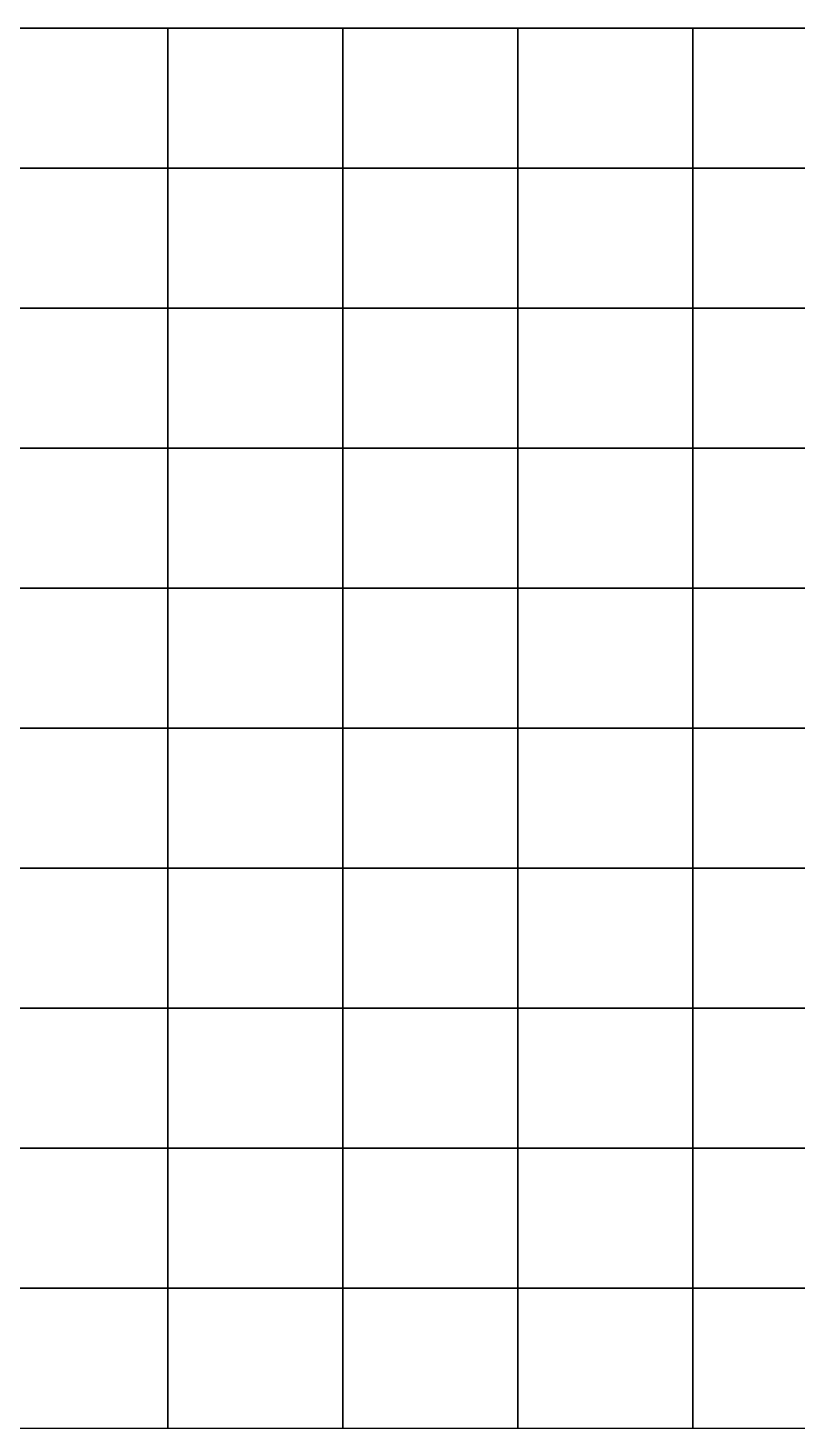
# Model space of a CAD drawing. Extents: x 0 to 132, y 0 to 60.
# Drawn here: x 33 to 66, y 0 to 60 of the extents above; entities that cross this region are included whole.
import ezdxf

# ---------------------------------------------------------------- set-up
doc = ezdxf.new("R2010")
doc.units = 0
doc.layers.add('BARS', color=1, linetype='CONTINUOUS')
doc.layers.add('FACES', color=5, linetype='CONTINUOUS')

msp = doc.modelspace()

# ---------------------------------------------------------------- linework, layer by layer
at = {"layer": 'BARS'}
for p, q in [((31.5, 60, 19), (39, 60, 21)), ((39, 60, 21), (46.5, 60, 22)), ((39, 54, 21), (39, 60, 21)), ((46.5, 60, 22), (54, 60, 22)), ((46.5, 54, 22), (46.5, 60, 22)), ((54, 60, 22), (61.5, 60, 22)), ((54, 54, 22), (54, 60, 22)), ((61.5, 60, 22), (69, 60, 21)), ((61.5, 54, 22), (61.5, 60, 22)), ((31.5, 54, 19), (39, 54, 21)), ((39, 54, 21), (46.5, 54, 22)), ((39, 48, 21), (39, 54, 21)), ((46.5, 54, 22), (54, 54, 22)), ((46.5, 48, 22), (46.5, 54, 22)), ((54, 54, 22), (61.5, 54, 22)), ((54, 48, 22), (54, 54, 22)), ((61.5, 54, 22), (69, 54, 21)), ((61.5, 48, 22), (61.5, 54, 22)), ((31.5, 48, 19), (39, 48, 21)), ((39, 48, 21), (46.5, 48, 22)), ((39, 42, 21), (39, 48, 21)), ((46.5, 48, 22), (54, 48, 22)), ((46.5, 42, 22), (46.5, 48, 22)), ((54, 48, 22), (61.5, 48, 22)), ((54, 42, 22), (54, 48, 22)), ((61.5, 48, 22), (69, 48, 21)), ((61.5, 42, 22), (61.5, 48, 22)), ((31.5, 42, 19), (39, 42, 21)), ((39, 42, 21), (46.5, 42, 22)), ((39, 36, 21), (39, 42, 21)), ((46.5, 42, 22), (54, 42, 22)), ((46.5, 36, 22), (46.5, 42, 22)), ((54, 42, 22), (61.5, 42, 22)), ((54, 36, 22), (54, 42, 22)), ((61.5, 42, 22), (69, 42, 21)), ((61.5, 36, 22), (61.5, 42, 22)), ((31.5, 36, 19), (39, 36, 21)), ((39, 36, 21), (46.5, 36, 22)), ((39, 30, 21), (39, 36, 21)), ((46.5, 36, 22), (54, 36, 22)), ((46.5, 30, 22), (46.5, 36, 22)), ((54, 36, 22), (61.5, 36, 22)), ((54, 30, 22), (54, 36, 22)), ((61.5, 36, 22), (69, 36, 21)), ((61.5, 30, 22), (61.5, 36, 22)), ((31.5, 30, 19), (39, 30, 21)), ((39, 30, 21), (46.5, 30, 22)), ((39, 24, 21), (39, 30, 21)), ((46.5, 30, 22), (54, 30, 22)), ((46.5, 24, 22), (46.5, 30, 22)), ((54, 30, 22), (61.5, 30, 22)), ((54, 24, 22), (54, 30, 22)), ((61.5, 30, 22), (69, 30, 21)), ((61.5, 24, 22), (61.5, 30, 22)), ((31.5, 24, 19), (39, 24, 21)), ((39, 24, 21), (46.5, 24, 22)), ((39, 18, 21), (39, 24, 21)), ((46.5, 24, 22), (54, 24, 22)), ((46.5, 18, 22), (46.5, 24, 22)), ((54, 24, 22), (61.5, 24, 22)), ((54, 18, 22), (54, 24, 22)), ((61.5, 24, 22), (69, 24, 21)), ((61.5, 18, 22), (61.5, 24, 22)), ((31.5, 18, 19), (39, 18, 21)), ((39, 18, 21), (46.5, 18, 22)), ((39, 12, 21), (39, 18, 21)), ((46.5, 18, 22), (54, 18, 22)), ((46.5, 12, 22), (46.5, 18, 22)), ((54, 18, 22), (61.5, 18, 22)), ((54, 12, 22), (54, 18, 22)), ((61.5, 18, 22), (69, 18, 21)), ((61.5, 12, 22), (61.5, 18, 22)), ((31.5, 12, 19), (39, 12, 21)), ((39, 12, 21), (46.5, 12, 22)), ((39, 6, 21), (39, 12, 21)), ((46.5, 12, 22), (54, 12, 22)), ((46.5, 6, 22), (46.5, 12, 22)), ((54, 12, 22), (61.5, 12, 22)), ((54, 6, 22), (54, 12, 22)), ((61.5, 12, 22), (69, 12, 21)), ((61.5, 6, 22), (61.5, 12, 22)), ((31.5, 6, 19), (39, 6, 21)), ((39, 6, 21), (46.5, 6, 22)), ((39, 0, 21), (39, 6, 21)), ((46.5, 6, 22), (54, 6, 22)), ((46.5, 0, 22), (46.5, 6, 22)), ((54, 6, 22), (61.5, 6, 22)), ((54, 0, 22), (54, 6, 22)), ((61.5, 6, 22), (69, 6, 21)), ((61.5, 0, 22), (61.5, 6, 22)), ((31.5, 0, 19), (39, 0, 21)), ((39, 0, 21), (46.5, 0, 22)), ((46.5, 0, 22), (54, 0, 22)), ((54, 0, 22), (61.5, 0, 22)), ((61.5, 0, 22), (69, 0, 21))]:
    msp.add_line(p, q, dxfattribs=at)
at = {"layer": 'FACES'}
for points in [[(31.5, 54, 19), (39, 54, 21), (39, 60, 21), (31.5, 60, 19)], [(39, 54, 21), (46.5, 54, 22), (46.5, 60, 22), (39, 60, 21)], [(46.5, 54, 22), (54, 54, 22), (54, 60, 22), (46.5, 60, 22)], [(54, 54, 22), (61.5, 54, 22), (61.5, 60, 22), (54, 60, 22)], [(61.5, 54, 22), (69, 54, 21), (69, 60, 21), (61.5, 60, 22)], [(31.5, 48, 19), (39, 48, 21), (39, 54, 21), (31.5, 54, 19)], [(39, 48, 21), (46.5, 48, 22), (46.5, 54, 22), (39, 54, 21)], [(46.5, 48, 22), (54, 48, 22), (54, 54, 22), (46.5, 54, 22)], [(54, 48, 22), (61.5, 48, 22), (61.5, 54, 22), (54, 54, 22)], [(61.5, 48, 22), (69, 48, 21), (69, 54, 21), (61.5, 54, 22)], [(31.5, 42, 19), (39, 42, 21), (39, 48, 21), (31.5, 48, 19)], [(39, 42, 21), (46.5, 42, 22), (46.5, 48, 22), (39, 48, 21)], [(46.5, 42, 22), (54, 42, 22), (54, 48, 22), (46.5, 48, 22)], [(54, 42, 22), (61.5, 42, 22), (61.5, 48, 22), (54, 48, 22)], [(61.5, 42, 22), (69, 42, 21), (69, 48, 21), (61.5, 48, 22)], [(31.5, 36, 19), (39, 36, 21), (39, 42, 21), (31.5, 42, 19)], [(39, 36, 21), (46.5, 36, 22), (46.5, 42, 22), (39, 42, 21)], [(46.5, 36, 22), (54, 36, 22), (54, 42, 22), (46.5, 42, 22)], [(54, 36, 22), (61.5, 36, 22), (61.5, 42, 22), (54, 42, 22)], [(61.5, 36, 22), (69, 36, 21), (69, 42, 21), (61.5, 42, 22)], [(31.5, 30, 19), (39, 30, 21), (39, 36, 21), (31.5, 36, 19)], [(39, 30, 21), (46.5, 30, 22), (46.5, 36, 22), (39, 36, 21)], [(46.5, 30, 22), (54, 30, 22), (54, 36, 22), (46.5, 36, 22)], [(54, 30, 22), (61.5, 30, 22), (61.5, 36, 22), (54, 36, 22)], [(61.5, 30, 22), (69, 30, 21), (69, 36, 21), (61.5, 36, 22)], [(31.5, 24, 19), (39, 24, 21), (39, 30, 21), (31.5, 30, 19)], [(39, 24, 21), (46.5, 24, 22), (46.5, 30, 22), (39, 30, 21)], [(46.5, 24, 22), (54, 24, 22), (54, 30, 22), (46.5, 30, 22)], [(54, 24, 22), (61.5, 24, 22), (61.5, 30, 22), (54, 30, 22)], [(61.5, 24, 22), (69, 24, 21), (69, 30, 21), (61.5, 30, 22)], [(31.5, 18, 19), (39, 18, 21), (39, 24, 21), (31.5, 24, 19)], [(39, 18, 21), (46.5, 18, 22), (46.5, 24, 22), (39, 24, 21)], [(46.5, 18, 22), (54, 18, 22), (54, 24, 22), (46.5, 24, 22)], [(54, 18, 22), (61.5, 18, 22), (61.5, 24, 22), (54, 24, 22)], [(61.5, 18, 22), (69, 18, 21), (69, 24, 21), (61.5, 24, 22)], [(31.5, 12, 19), (39, 12, 21), (39, 18, 21), (31.5, 18, 19)], [(39, 12, 21), (46.5, 12, 22), (46.5, 18, 22), (39, 18, 21)], [(46.5, 12, 22), (54, 12, 22), (54, 18, 22), (46.5, 18, 22)], [(54, 12, 22), (61.5, 12, 22), (61.5, 18, 22), (54, 18, 22)], [(61.5, 12, 22), (69, 12, 21), (69, 18, 21), (61.5, 18, 22)], [(31.5, 6, 19), (39, 6, 21), (39, 12, 21), (31.5, 12, 19)], [(39, 6, 21), (46.5, 6, 22), (46.5, 12, 22), (39, 12, 21)], [(46.5, 6, 22), (54, 6, 22), (54, 12, 22), (46.5, 12, 22)], [(54, 6, 22), (61.5, 6, 22), (61.5, 12, 22), (54, 12, 22)], [(61.5, 6, 22), (69, 6, 21), (69, 12, 21), (61.5, 12, 22)], [(31.5, 0, 19), (39, 0, 21), (39, 6, 21), (31.5, 6, 19)], [(39, 0, 21), (46.5, 0, 22), (46.5, 6, 22), (39, 6, 21)], [(46.5, 0, 22), (54, 0, 22), (54, 6, 22), (46.5, 6, 22)], [(54, 0, 22), (61.5, 0, 22), (61.5, 6, 22), (54, 6, 22)], [(61.5, 0, 22), (69, 0, 21), (69, 6, 21), (61.5, 6, 22)]]:
    msp.add_3dface(points, dxfattribs=at)

doc.saveas('drawing.dxf')
